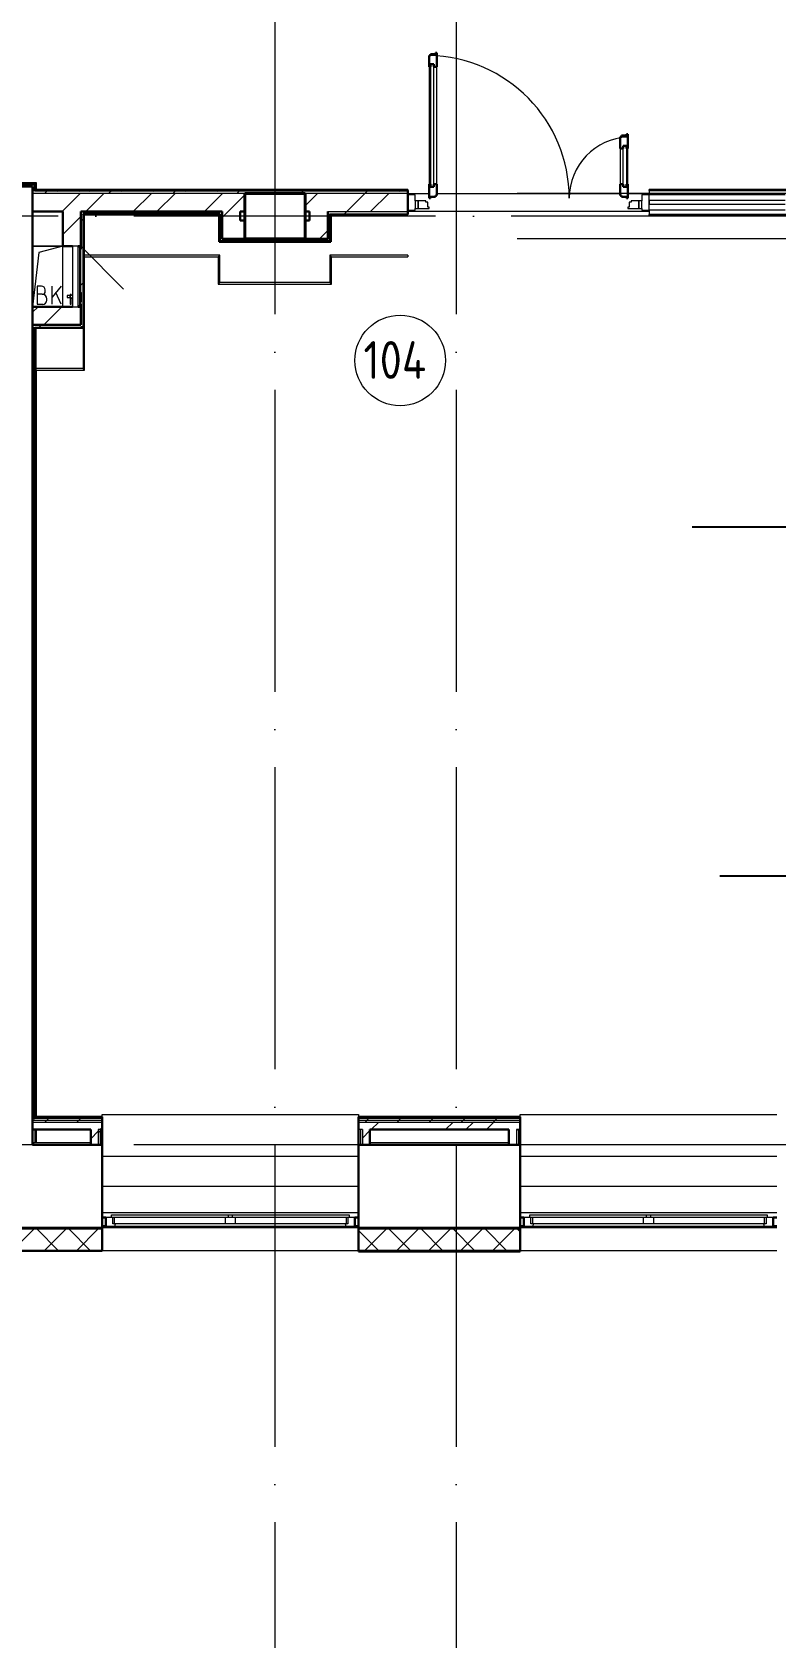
# Model space of a CAD drawing. Header units: millimetres. Extents: x -695119 to 412940, y -249585 to 622758.
# Drawn here: x 126553 to 131480, y 57769 to 68403 of the extents above; entities that cross this region are included whole.
import ezdxf
from ezdxf import colors
from ezdxf.entities.mleader import LeaderData, LeaderLine
from ezdxf.math import Vec2, Vec3

# ---------------------------------------------------------------- set-up
doc = ezdxf.new("R2010")
doc.units = ezdxf.units.MM
doc.linetypes.add('ADSK_Линия сетки', pattern=[25, 20, -2.5, 0, -2.5])
doc.linetypes.add('ADSK_Сверху', pattern=[450, 300, -150])
for name, color, linetype, lineweight in [('_ Окна', 252, 'Continuous', 30), ('Витраж', 252, 'Continuous', 9), ('Двери', 8, 'Continuous', 9), ('Линии', 7, 'Continuous', 9), ('Марки помещений', 8, 'Continuous', 20), ('Несущие колонны', 252, 'Continuous', 18), ('Оборудование', 8, 'Continuous', 18), ('Ограждение', 8, 'Continuous', 9), ('Окна', 252, 'Continuous', 9), ('Оси', 252, 'Continuous', 9), ('Панели витража', 8, 'Continuous', 9), ('Перекрытие', 252, 'Continuous', 18), ('Стены внутренние', 252, 'Continuous', 18), ('Стены наружные', 252, 'Continuous', 18), ('Стены штриховка', 7, 'Continuous', 9), ('ТХ Текст', 251, 'Continuous', 0)]:
    doc.layers.add(name, color=color, linetype=linetype, lineweight=lineweight)
doc.layers.add('Двери открывание', color=7, linetype='Continuous', lineweight=9, true_color=0xc0c0c0)
doc.styles.add('GOST Common_3', font='', dxfattribs={"height": 3.5})
doc.styles.add('Mipgost_5', font='', dxfattribs={"height": 250})
doc.styles.get('GOST Common_3').set_extended_font_data('GOST type B')
doc.styles.get('Mipgost_5').set_extended_font_data('Mipgost')
pattern_1 = [(0, (-32121.8, 98), (0, 600), []), (90, (-32121.8, 98), (-600, 4e-14), [])]

# ---------------------------------------------------------------- blocks, each defined once
blk = doc.blocks.new('1 этаж')
at = {"layer": 'Ограждение', "true_color": 0x636466}
h = blk.add_hatch(dxfattribs=at)
h.set_pattern_fill('FP_26', color=251, style=0, pattern_type=2)
h.set_pattern_definition(pattern_1)
h.paths.add_polyline_path([(-48243, -13777), (-48238, -13772), (-54473, -13772), (-54473, -13777), (-48248, -13777)])
h = blk.add_hatch(dxfattribs=at)
h.set_pattern_fill('FP_25', color=251, style=0, pattern_type=2)
h.set_pattern_definition(pattern_1)
h.paths.add_polyline_path([(-45960, -13822), (-45778, -13822), (-45778, -13817), (-48238, -13817), (-48243, -13822), (-46678, -13822)])
h = blk.add_hatch(dxfattribs=at)
h.set_pattern_fill('FP_25', color=251, style=0, pattern_type=2)
h.set_pattern_definition(pattern_1)
h.paths.add_polyline_path([(-40735, -13827), (-40735, -13817), (-44178, -13817), (-44178, -13822), (-40740, -13822), (-40740, -13827)])
at = {"color": 251, "lineweight": 18, "true_color": 0x636466}
for p, q in [((-48063, -14192), (-48263, -14192)), ((-48063, -14192), (-48263, -14192)), ((-48221, -14233), (-48263, -14592)), ((-48063, -14192), (-48221, -14233)), ((-48203, -14456), (-48233, -14456)), ((-48233, -14456), (-48233, -14576)), ((-48073, -14456), (-48133, -14528)), ((-48133, -14576), (-48133, -14456)), ((-48199, -14510), (-48233, -14510)), ((-48179, -14490), (-48179, -14480)), ((-48169, -14550), (-48169, -14540)), ((-48073, -14576), (-48109, -14499)), ((-48233, -14576), (-48196, -14576))]:
    blk.add_line(p, q, dxfattribs=at)
for centre, radius, start, end in [((-48203, -14480), 23.3, 0, 90), ((-48199, -14490), 20, 270, 0), ((-48199, -14540), 30, 0, 90), ((-48196, -14550), 26.7, 270, 0)]:
    blk.add_arc(centre, radius, start, end, dxfattribs=at)
at = {"layer": '_ Окна', "color": 251, "true_color": 0x636466}
for p, q in [((-47778, -20624), (-47803, -20624)), ((-47778, -20682), (-47778, -20624)), ((-46103, -20624), (-46128, -20624)), ((-46128, -20624), (-46128, -20682)), ((-45008, -20624), (-45033, -20624)), ((-45008, -20682), (-45008, -20624)), ((-43333, -20624), (-43358, -20624)), ((-43358, -20624), (-43358, -20682)), ((-47803, -20682), (-47778, -20682)), ((-46128, -20682), (-46103, -20682)), ((-45033, -20682), (-45008, -20682)), ((-43358, -20682), (-43333, -20682))]:
    blk.add_line(p, q, dxfattribs=at)
at = {"layer": '_ Окна', "color": 251, "lineweight": 18, "true_color": 0x636466}
for p, q in [((-47740, -20624), (-47778, -20624)), ((-47778, -20624), (-47778, -20682)), ((-47732, -20665), (-47732, -20624)), ((-46174, -20624), (-46174, -20665)), ((-46128, -20624), (-46166, -20624)), ((-46128, -20682), (-46128, -20624)), ((-44970, -20624), (-45008, -20624)), ((-45008, -20624), (-45008, -20682)), ((-44962, -20665), (-44962, -20624)), ((-43404, -20624), (-43404, -20665)), ((-43358, -20624), (-43396, -20624)), ((-43358, -20682), (-43358, -20624)), ((-47778, -20682), (-47718, -20682)), ((-47720, -20665), (-47732, -20665)), ((-47718, -20682), (-47714, -20665)), ((-46192, -20665), (-46187, -20682)), ((-46187, -20682), (-46128, -20682)), ((-46174, -20665), (-46186, -20665)), ((-45008, -20682), (-44948, -20682)), ((-44950, -20665), (-44962, -20665)), ((-44948, -20682), (-44944, -20665)), ((-43422, -20665), (-43417, -20682)), ((-43417, -20682), (-43358, -20682)), ((-43404, -20665), (-43416, -20665))]:
    blk.add_line(p, q, dxfattribs=at)
at = {"layer": 'Витраж', "color": 251, "lineweight": 18, "true_color": 0x636466}
for p, q in [((-45728, -13852), (-45778, -13852)), ((-45778, -13852), (-45778, -13952)), ((-45728, -13892), (-45728, -13852)), ((-45778, -13952), (-45728, -13952)), ((-45728, -13952), (-45728, -13942))]:
    blk.add_line(p, q, dxfattribs=at)
at = {"layer": 'Витраж', "color": 251, "lineweight": 18, "true_color": 0x636466, "extrusion": (0, 0, -1)}
for p, q in [((-44178, -13852), (-44228, -13852)), ((-44228, -13852), (-44228, -13892)), ((-44178, -13952), (-44178, -13852)), ((-44228, -13942), (-44228, -13952)), ((-44228, -13952), (-44178, -13952))]:
    blk.add_line(p, q, dxfattribs=at)
at = {"layer": 'Витраж', "color": 251, "true_color": 0x636466}
for p, q in [((-43278, -13852), (-44178, -13852)), ((-43278, -13952), (-44178, -13952))]:
    blk.add_line(p, q, dxfattribs=at)
at = {"layer": 'Двери', "color": 251, "lineweight": 30, "true_color": 0x636466}
for p, q in [((-45628, -12928), (-45636, -12928)), ((-45636, -12928), (-45636, -13004)), ((-45594, -12919), (-45628, -12919)), ((-45628, -12919), (-45628, -12928)), ((-45586, -12910), (-45594, -12910)), ((-45594, -12910), (-45594, -12919)), ((-45586, -13004), (-45586, -12910)), ((-45627, -13004), (-45636, -13004)), ((-45627, -12986), (-45627, -13004)), ((-45606, -12986), (-45627, -12986)), ((-45606, -13004), (-45606, -12986)), ((-45586, -13004), (-45606, -13004)), ((-44362, -13468), (-44370, -13468)), ((-44370, -13468), (-44370, -13544)), ((-44328, -13459), (-44362, -13459)), ((-44362, -13459), (-44362, -13468)), ((-44320, -13450), (-44328, -13450)), ((-44328, -13450), (-44328, -13459)), ((-44320, -13544), (-44320, -13450)), ((-44370, -13544), (-44350, -13544)), ((-44350, -13544), (-44350, -13526)), ((-44350, -13526), (-44329, -13526)), ((-44329, -13526), (-44329, -13544)), ((-44329, -13544), (-44320, -13544)), ((-45636, -13780), (-45636, -13874)), ((-45627, -13780), (-45636, -13780)), ((-45627, -13798), (-45627, -13780)), ((-45606, -13798), (-45627, -13798)), ((-45606, -13780), (-45606, -13798)), ((-45586, -13780), (-45606, -13780)), ((-45586, -13856), (-45586, -13780)), ((-44370, -13780), (-44370, -13856)), ((-44370, -13780), (-44350, -13780)), ((-44350, -13780), (-44350, -13798)), ((-44350, -13798), (-44329, -13798)), ((-44329, -13780), (-44320, -13780)), ((-44329, -13798), (-44329, -13780)), ((-44320, -13874), (-44320, -13780)), ((-45636, -13874), (-45628, -13874)), ((-45628, -13874), (-45628, -13865)), ((-45628, -13865), (-45594, -13865)), ((-45594, -13865), (-45594, -13856)), ((-45594, -13856), (-45586, -13856)), ((-44370, -13856), (-44362, -13856)), ((-44362, -13856), (-44362, -13865)), ((-44362, -13865), (-44328, -13865)), ((-44328, -13865), (-44328, -13874)), ((-44328, -13874), (-44320, -13874))]:
    blk.add_line(p, q, dxfattribs=at)
at = {"layer": 'Двери', "color": 251, "true_color": 0x636466}
for p, q in [((-45636, -13004), (-45636, -13780)), ((-45627, -12986), (-45627, -13798)), ((-45606, -12986), (-45627, -12986)), ((-45606, -13798), (-45606, -12986)), ((-45586, -13780), (-45586, -13004)), ((-44370, -13544), (-44370, -13780)), ((-44350, -13798), (-44350, -13526)), ((-44350, -13526), (-44329, -13526)), ((-44329, -13526), (-44329, -13798)), ((-44320, -13780), (-44320, -13544)), ((-45627, -13798), (-45606, -13798)), ((-44329, -13798), (-44350, -13798)), ((-45728, -13892), (-45728, -13942)), ((-45708, -13892), (-45728, -13892)), ((-45708, -13942), (-45708, -13892)), ((-45659, -13892), (-45708, -13892)), ((-45708, -13892), (-45708, -13942)), ((-45659, -13900), (-45659, -13892)), ((-45645, -13900), (-45659, -13900)), ((-45645, -13934), (-45645, -13900)), ((-44297, -13900), (-44311, -13900)), ((-44311, -13900), (-44311, -13934)), ((-44297, -13892), (-44297, -13900)), ((-44248, -13892), (-44297, -13892)), ((-44228, -13892), (-44248, -13892)), ((-44248, -13892), (-44248, -13942)), ((-44248, -13942), (-44248, -13892)), ((-44228, -13942), (-44228, -13892)), ((-45728, -13942), (-45708, -13942)), ((-45708, -13942), (-45636, -13942)), ((-45636, -13934), (-45645, -13934)), ((-45636, -13942), (-45636, -13934)), ((-44311, -13934), (-44320, -13934)), ((-44320, -13934), (-44320, -13942)), ((-44320, -13942), (-44248, -13942)), ((-44248, -13942), (-44228, -13942))]:
    blk.add_line(p, q, dxfattribs=at)
at = {"layer": 'Двери открывание', "color": 251, "true_color": 0x636466}
for centre, radius, start, end in [((-45654, -13874), 946, 0, 88.9097), ((-44302, -13874), 406, 92.541, 180)]:
    blk.add_arc(centre, radius, start, end, dxfattribs=at)
at = {"layer": 'Линии', "color": 251, "linetype": 'ADSK_Сверху', "ltscale": 100, "true_color": 0x636466}
for p, q in [((-15053, -13842), (-48263, -13842)), ((-15053, -14142), (-48263, -14142))]:
    blk.add_line(p, q, dxfattribs=at)
at = {"layer": 'Марки помещений', "color": 251, "true_color": 0x636466}
blk.add_circle((-45828, -14948), 300, dxfattribs=at)
at = {"layer": 'Несущие колонны', "color": 251, "lineweight": 40, "true_color": 0x636466}
for p, q in [((-46858, -13842), (-46458, -13842)), ((-46858, -14142), (-46858, -13842)), ((-46458, -13842), (-46858, -13842)), ((-46458, -13842), (-46458, -14142)), ((-46858, -13962), (-46858, -14142)), ((-46458, -14142), (-46458, -13962)), ((-46458, -14142), (-46858, -14142)), ((-46858, -14142), (-46458, -14142))]:
    blk.add_line(p, q, dxfattribs=at)
at = {"layer": 'Несущие колонны', "color": 251, "true_color": 0x636466}
for p, q in [((-46858, -13842), (-46858, -13962)), ((-46458, -13962), (-46458, -13842))]:
    blk.add_line(p, q, dxfattribs=at)
at = {"layer": 'Оборудование', "color": 251, "true_color": 0x636466}
for p, q in [((-47961, -14192), (-47998, -14192)), ((-47998, -14192), (-47998, -14592)), ((-47961, -14591), (-47961, -14193)), ((-47951, -14199), (-47961, -14199)), ((-47950, -14584), (-47950, -14200)), ((-47943, -14211), (-47948, -14211)), ((-47943, -14192), (-47660, -14475)), ((-47943, -14573), (-47943, -14211)), ((-48016, -14519), (-48033, -14519)), ((-48033, -14519), (-48033, -14531)), ((-48033, -14531), (-48016, -14531)), ((-48014, -14517), (-48016, -14519)), ((-48016, -14519), (-48016, -14531)), ((-48016, -14531), (-48014, -14533)), ((-47998, -14516), (-48014, -14516)), ((-48014, -14516), (-48014, -14535)), ((-48014, -14535), (-47998, -14535)), ((-48008, -14512), (-48013, -14512)), ((-48013, -14512), (-48013, -14520)), ((-48013, -14530), (-48013, -14576)), ((-48008, -14520), (-48008, -14512)), ((-48008, -14576), (-48008, -14530)), ((-47941, -14495), (-47943, -14495)), ((-47943, -14564), (-47941, -14564)), ((-47941, -14499), (-47941, -14495)), ((-47941, -14499), (-47941, -14560)), ((-47941, -14564), (-47941, -14560)), ((-48013, -14576), (-48008, -14576)), ((-47998, -14592), (-47961, -14592)), ((-47961, -14585), (-47951, -14585)), ((-47948, -14573), (-47943, -14573))]:
    blk.add_line(p, q, dxfattribs=at)
for points, knots in [([(-47961, -14193), (-47961, -14193), (-47961, -14192), (-47961, -14192), (-47961, -14192), (-47961, -14192), (-47961, -14192), (-47961, -14192), (-47961, -14192), (-47961, -14192)], [-1, -1, -1, -1, -0.833333, -0.75, -0.583333, -0.458333, -0.333333, -0.166667, 0, 0, 0, 0]), ([(-47950, -14200), (-47950, -14200), (-47950, -14199), (-47950, -14199), (-47950, -14199), (-47950, -14199), (-47950, -14199), (-47950, -14199), (-47951, -14199), (-47951, -14199), (-47951, -14199)], [-1, -1, -1, -1, -0.833333, -0.75, -0.666667, -0.583333, -0.458333, -0.333333, -0.166667, 0, 0, 0, 0]), ([(-47948, -14211), (-47948, -14211), (-47949, -14211), (-47949, -14211), (-47949, -14211), (-47949, -14210), (-47949, -14210), (-47949, -14210), (-47950, -14210), (-47950, -14210), (-47950, -14210), (-47950, -14209), (-47950, -14209)], [-1, -1, -1, -1, -0.833333, -0.75, -0.666667, -0.583333, -0.5, -0.416667, -0.333333, -0.25, -0.166667, 0, 0, 0, 0]), ([(-47961, -14592), (-47961, -14592), (-47961, -14592), (-47961, -14592), (-47961, -14592), (-47961, -14591), (-47961, -14591), (-47961, -14591), (-47961, -14591), (-47961, -14591)], [0, 0, 0, 0, 0.166667, 0.333333, 0.458333, 0.583333, 0.708333, 0.833333, 1, 1, 1, 1]), ([(-47951, -14585), (-47951, -14585), (-47951, -14585), (-47950, -14585), (-47950, -14584), (-47950, -14584), (-47950, -14584), (-47950, -14584), (-47950, -14584), (-47950, -14584), (-47950, -14584)], [0, 0, 0, 0, 0.166667, 0.333333, 0.458333, 0.583333, 0.666667, 0.75, 0.833333, 1, 1, 1, 1]), ([(-47950, -14574), (-47950, -14574), (-47950, -14574), (-47950, -14574), (-47950, -14573), (-47949, -14573), (-47949, -14573), (-47949, -14573), (-47949, -14573), (-47949, -14573), (-47949, -14573), (-47948, -14573), (-47948, -14573)], [0, 0, 0, 0, 0.166667, 0.25, 0.333333, 0.416667, 0.5, 0.583333, 0.666667, 0.75, 0.833333, 1, 1, 1, 1])]:
    blk.add_open_spline(points, degree=3, knots=knots, dxfattribs=at)
at = {"layer": 'Ограждение', "color": 251, "true_color": 0x636466}
for p, q in [((-48238, -13772), (-54473, -13772)), ((-48238, -13772), (-48243, -13777)), ((-48238, -13817), (-48243, -13822)), ((-48238, -13817), (-48238, -13772)), ((-45778, -13817), (-48238, -13817)), ((-45778, -13817), (-45778, -13822)), ((-44178, -13822), (-44178, -13817)), ((-40735, -13817), (-44178, -13817)), ((-44178, -13987), (-44178, -13982)), ((-44178, -13987), (-41033, -13987)), ((-47023, -14252), (-47923, -14252)), ((-47918, -14262), (-47923, -14257)), ((-47918, -15012), (-47918, -14262)), ((-47918, -14262), (-47033, -14262)), ((-47033, -14262), (-47023, -14252)), ((-47033, -14262), (-47033, -14442)), ((-47023, -14432), (-47023, -14252)), ((-46283, -14262), (-46293, -14252)), ((-46293, -14252), (-46293, -14432)), ((-45778, -14252), (-46293, -14252)), ((-46283, -14442), (-46283, -14262)), ((-46283, -14262), (-45778, -14262)), ((-45778, -14252), (-45778, -14262)), ((-47033, -14442), (-47023, -14432)), ((-47033, -14442), (-46283, -14442)), ((-46293, -14432), (-47023, -14432)), ((-46283, -14442), (-46293, -14432)), ((-47928, -14732), (-47928, -15002)), ((-47928, -15002), (-48243, -15002)), ((-48238, -15012), (-48243, -15007)), ((-48238, -19957), (-48238, -15012)), ((-48238, -15012), (-47918, -15012)), ((-47918, -15012), (-47928, -15002)), ((-47803, -19957), (-47803, -19942)), ((-47803, -19942), (-46103, -19942)), ((-46103, -19942), (-46103, -19957)), ((-45033, -19957), (-45033, -19942)), ((-45033, -19942), (-43333, -19942)), ((-48248, -20042), (-48248, -20127)), ((-48238, -20127), (-48238, -20042)), ((-47803, -20217), (-46103, -20217)), ((-45033, -20217), (-43333, -20217)), ((-47803, -20417), (-46103, -20417)), ((-45033, -20417), (-43333, -20417)), ((-47803, -20592), (-46103, -20592)), ((-45033, -20592), (-43333, -20592))]:
    blk.add_line(p, q, dxfattribs=at)
at = {"layer": 'Окна', "color": 251, "true_color": 0x636466}
for p, q in [((-47740, -20607), (-46968, -20607)), ((-47740, -20624), (-47740, -20607)), ((-46968, -20624), (-47740, -20624)), ((-47720, -20665), (-47720, -20624)), ((-46988, -20624), (-46988, -20665)), ((-46968, -20607), (-46938, -20607)), ((-46968, -20607), (-46968, -20624)), ((-46938, -20624), (-46968, -20624)), ((-46938, -20607), (-46166, -20607)), ((-46938, -20624), (-46938, -20607)), ((-46166, -20624), (-46938, -20624)), ((-46918, -20665), (-46918, -20624)), ((-46186, -20624), (-46186, -20665)), ((-46166, -20607), (-46166, -20624)), ((-44970, -20607), (-44198, -20607)), ((-44970, -20624), (-44970, -20607)), ((-44198, -20624), (-44970, -20624)), ((-44950, -20665), (-44950, -20624)), ((-44218, -20624), (-44218, -20665)), ((-44198, -20607), (-44168, -20607)), ((-44198, -20607), (-44198, -20624)), ((-44168, -20624), (-44198, -20624)), ((-44168, -20607), (-43396, -20607)), ((-44168, -20624), (-44168, -20607)), ((-43396, -20624), (-44168, -20624)), ((-44148, -20665), (-44148, -20624)), ((-43416, -20624), (-43416, -20665)), ((-43396, -20607), (-43396, -20624)), ((-46988, -20665), (-47720, -20665)), ((-47718, -20682), (-46187, -20682)), ((-46918, -20665), (-46988, -20665)), ((-46186, -20665), (-46918, -20665)), ((-44218, -20665), (-44950, -20665)), ((-44948, -20682), (-43417, -20682)), ((-44148, -20665), (-44218, -20665)), ((-43416, -20665), (-44148, -20665))]:
    blk.add_line(p, q, dxfattribs=at)
at = {"layer": 'Оси', "color": 251, "linetype": 'ADSK_Линия сетки', "ltscale": 100, "true_color": 0x636466}
for p, q in [((-46658, -2642), (-46658, -33768)), ((-45458, -2642), (-45458, -33768)), ((4409, -13992), (-72530, -13992)), ((4409, -20142), (-72530, -20142))]:
    blk.add_line(p, q, dxfattribs=at)
at = {"layer": 'Панели витража', "color": 251, "lineweight": 18, "true_color": 0x636466}
for p, q in [((-43278, -13889), (-44178, -13889)), ((-44178, -13889), (-44178, -13914)), ((-44178, -13914), (-43278, -13914))]:
    blk.add_line(p, q, dxfattribs=at)
at = {"layer": 'Перекрытие', "color": 251, "ltscale": 100, "true_color": 0x636466}
for p, q in [((-45778, -13842), (-45636, -13842)), ((-45586, -13842), (-44370, -13842)), ((-44320, -13842), (-44178, -13842)), ((-48263, -14192), (-48063, -14192))]:
    blk.add_line(p, q, dxfattribs=at)
at = {"layer": 'Стены внутренние', "color": 251, "lineweight": 30, "true_color": 0x636466}
for p, q in [((-48263, -13797), (-48653, -13797)), ((-48263, -14592), (-48263, -13962)), ((-48268, -17627), (-48263, -17627)), ((-48263, -18577), (-48268, -18577)), ((-48263, -20142), (-48263, -20042)), ((-47878, -20142), (-48263, -20142)), ((-47803, -20692), (-47803, -20142)), ((-46103, -20142), (-46103, -20692)), ((-45108, -20142), (-46028, -20142)), ((-45033, -20692), (-45033, -20142)), ((-48923, -20692), (-47803, -20692)), ((-47803, -20844), (-47803, -20702)), ((-46103, -20692), (-45033, -20692)), ((-46103, -20702), (-46103, -20844)), ((-45033, -20844), (-45033, -20702)), ((-48923, -20844), (-47803, -20844))]:
    blk.add_line(p, q, dxfattribs=at)
at = {"layer": 'Стены внутренние', "color": 251, "linetype": 'Continuous', "lineweight": 9, "true_color": 0x636466}
for p, q in [((-48395, -20842), (-48255, -20702)), ((-48093, -20842), (-48233, -20702)), ((-48183, -20842), (-48043, -20702)), ((-47881, -20842), (-48021, -20702)), ((-47970, -20842), (-47830, -20702)), ((-47803, -20708), (-47809, -20702)), ((-45972, -20842), (-46103, -20711)), ((-46061, -20842), (-45921, -20702)), ((-45760, -20842), (-45900, -20702)), ((-45849, -20842), (-45709, -20702)), ((-45547, -20842), (-45687, -20702)), ((-45637, -20842), (-45497, -20702)), ((-45335, -20842), (-45475, -20702)), ((-45425, -20842), (-45285, -20702)), ((-45123, -20842), (-45263, -20702)), ((-45213, -20842), (-45073, -20702)), ((-45033, -20720), (-45051, -20702)), ((-46032, -20842), (-46033, -20844)), ((-45777, -20844), (-45778, -20842)), ((-45190, -20844), (-45191, -20842))]:
    blk.add_line(p, q, dxfattribs=at)
at = {"layer": 'Стены внутренние', "color": 251, "true_color": 0x636466}
for p, q in [((-46103, -20692), (-47803, -20692)), ((-43333, -20692), (-45033, -20692)), ((-46103, -20844), (-47803, -20844)), ((-43333, -20844), (-45033, -20844))]:
    blk.add_line(p, q, dxfattribs=at)
at = {"layer": 'Стены наружные', "color": 251, "lineweight": 30, "true_color": 0x636466}
for p, q in [((-48243, -13777), (-54483, -13777)), ((-48248, -13782), (-48263, -13782)), ((-48263, -13797), (-48263, -13962)), ((-48248, -13827), (-48248, -13782)), ((-48243, -13822), (-48243, -13777)), ((-45778, -13822), (-48243, -13822)), ((-45778, -13982), (-45778, -13822)), ((-46858, -13842), (-46458, -13842)), ((-48263, -13962), (-48063, -13962)), ((-48063, -13962), (-48063, -14192)), ((-47943, -13962), (-47008, -13962)), ((-47943, -13962), (-47943, -14211)), ((-47928, -13977), (-47023, -13977)), ((-47928, -13982), (-47928, -13977)), ((-47923, -13982), (-47028, -13982)), ((-47923, -14732), (-47923, -13982)), ((-47028, -13982), (-47028, -14162)), ((-47023, -13977), (-47023, -14157)), ((-47008, -13962), (-47008, -14142)), ((-46888, -13962), (-46858, -13962)), ((-46888, -14022), (-46888, -13962)), ((-46858, -14022), (-46888, -14022)), ((-46858, -14142), (-46858, -14022)), ((-46458, -13962), (-46428, -13962)), ((-46428, -14022), (-46458, -14022)), ((-46458, -14022), (-46458, -14142)), ((-46428, -13962), (-46428, -14022)), ((-46308, -14142), (-46308, -13962)), ((-46293, -14157), (-46293, -13977)), ((-46288, -13982), (-45778, -13982)), ((-46288, -14162), (-46288, -13982)), ((-47008, -14142), (-46858, -14142)), ((-46858, -14142), (-46308, -14142)), ((-48063, -14192), (-47998, -14192)), ((-47961, -14192), (-47943, -14192)), ((-47028, -14162), (-46288, -14162)), ((-47023, -14157), (-46293, -14157)), ((-47998, -14592), (-48263, -14592)), ((-48263, -14592), (-48263, -20042)), ((-47943, -14592), (-47961, -14592)), ((-47943, -14573), (-47943, -14712)), ((-48263, -14712), (-47943, -14712)), ((-48248, -19962), (-48248, -14727)), ((-48243, -14732), (-47923, -14732)), ((-48243, -19957), (-48243, -14732)), ((-47943, -14727), (-47928, -14727)), ((-48263, -19967), (-48248, -19967)), ((-48243, -19962), (-48248, -19962)), ((-47803, -19957), (-48243, -19957)), ((-47803, -20142), (-47803, -19957)), ((-46103, -19957), (-46103, -20142)), ((-45033, -19957), (-46103, -19957)), ((-45033, -20142), (-45033, -19957)), ((-48263, -20042), (-47878, -20042)), ((-47878, -20042), (-47878, -20142)), ((-46028, -20042), (-45108, -20042)), ((-46028, -20142), (-46028, -20042)), ((-45108, -20042), (-45108, -20142)), ((-47878, -20142), (-47803, -20142)), ((-46103, -20142), (-46028, -20142)), ((-45108, -20142), (-45033, -20142)), ((-47803, -20702), (-47803, -20692)), ((-46103, -20692), (-46103, -20702)), ((-45033, -20702), (-45033, -20692)), ((-45033, -20844), (-46103, -20844)), ((-46103, -20844), (-46103, -20849)), ((-46103, -20849), (-45033, -20849)), ((-45033, -20849), (-45033, -20844))]:
    blk.add_line(p, q, dxfattribs=at)
at = {"layer": 'Стены наружные', "color": 251, "linetype": 'Continuous', "lineweight": 9, "true_color": 0x636466}
for p, q in [((-48264, -13782), (-48259, -13777)), ((-48239, -13827), (-48234, -13822)), ((-48168, -13827), (-48163, -13822)), ((-48097, -13827), (-48092, -13822)), ((-48026, -13827), (-48021, -13822)), ((-47956, -13827), (-47951, -13822)), ((-47885, -13827), (-47880, -13822)), ((-47814, -13827), (-47809, -13822)), ((-47744, -13827), (-47739, -13822)), ((-47673, -13827), (-47668, -13822)), ((-47602, -13827), (-47597, -13822)), ((-47531, -13827), (-47526, -13822)), ((-47461, -13827), (-47456, -13822)), ((-47390, -13827), (-47385, -13822)), ((-47319, -13827), (-47314, -13822)), ((-47249, -13827), (-47244, -13822)), ((-47178, -13827), (-47173, -13822)), ((-47107, -13827), (-47102, -13822)), ((-47037, -13827), (-47032, -13822)), ((-46966, -13827), (-46961, -13822)), ((-46895, -13827), (-46890, -13822)), ((-46824, -13827), (-46819, -13822)), ((-46754, -13827), (-46749, -13822)), ((-46683, -13827), (-46678, -13822)), ((-46612, -13827), (-46607, -13822)), ((-46542, -13827), (-46537, -13822)), ((-46471, -13827), (-46466, -13822)), ((-46400, -13827), (-46395, -13822)), ((-46329, -13827), (-46324, -13822)), ((-46259, -13827), (-46254, -13822)), ((-46188, -13827), (-46183, -13822)), ((-46117, -13827), (-46112, -13822)), ((-46047, -13827), (-46042, -13822)), ((-45976, -13827), (-45971, -13822)), ((-45905, -13827), (-45900, -13822)), ((-45834, -13827), (-45829, -13822)), ((-48263, -13843), (-48262, -13842)), ((-48183, -13842), (-48168, -13827)), ((-48067, -13962), (-47947, -13842)), ((-47910, -13962), (-47790, -13842)), ((-47759, -13842), (-47744, -13827)), ((-47596, -13962), (-47476, -13842)), ((-47439, -13962), (-47319, -13842)), ((-47334, -13842), (-47319, -13827)), ((-47124, -13962), (-47004, -13842)), ((-46967, -13962), (-46858, -13852)), ((-46910, -13842), (-46895, -13827)), ((-46486, -13842), (-46471, -13827)), ((-46458, -13924), (-46376, -13842)), ((-46182, -13962), (-46062, -13842)), ((-46062, -13842), (-46047, -13827)), ((-46024, -13962), (-45904, -13842)), ((-48063, -14114), (-47943, -13994)), ((-47943, -14026), (-47928, -14011)), ((-47928, -14011), (-47923, -14006)), ((-47899, -13982), (-47894, -13977)), ((-47894, -13977), (-47879, -13962)), ((-47828, -13982), (-47823, -13977)), ((-47757, -13982), (-47752, -13977)), ((-47686, -13982), (-47681, -13977)), ((-47616, -13982), (-47611, -13977)), ((-47545, -13982), (-47540, -13977)), ((-47474, -13982), (-47469, -13977)), ((-47469, -13977), (-47454, -13962)), ((-47404, -13982), (-47399, -13977)), ((-47333, -13982), (-47328, -13977)), ((-47262, -13982), (-47257, -13977)), ((-47192, -13982), (-47187, -13977)), ((-47121, -13982), (-47116, -13977)), ((-47050, -13982), (-47045, -13977)), ((-47045, -13977), (-47030, -13962)), ((-47028, -14030), (-47023, -14025)), ((-47008, -14002), (-46967, -13962)), ((-46293, -14002), (-46288, -13997)), ((-46272, -13982), (-46267, -13977)), ((-46202, -13982), (-46197, -13977)), ((-46197, -13977), (-46182, -13962)), ((-46131, -13982), (-46126, -13977)), ((-46060, -13982), (-46055, -13977)), ((-45989, -13982), (-45984, -13977)), ((-45919, -13982), (-45914, -13977)), ((-45848, -13982), (-45843, -13977)), ((-47928, -14082), (-47923, -14077)), ((-47028, -14101), (-47023, -14096)), ((-46801, -14157), (-46786, -14142)), ((-46377, -14157), (-46362, -14142)), ((-46362, -14142), (-46308, -14088)), ((-46308, -14088), (-46293, -14073)), ((-46293, -14073), (-46288, -14068)), ((-46293, -14144), (-46288, -14139)), ((-47928, -14152), (-47923, -14147)), ((-47928, -14223), (-47923, -14218)), ((-47018, -14162), (-47013, -14157)), ((-46947, -14162), (-46942, -14157)), ((-46877, -14162), (-46872, -14157)), ((-46806, -14162), (-46801, -14157)), ((-46735, -14162), (-46730, -14157)), ((-46664, -14162), (-46659, -14157)), ((-46594, -14162), (-46589, -14157)), ((-46523, -14162), (-46518, -14157)), ((-46452, -14162), (-46447, -14157)), ((-46382, -14162), (-46377, -14157)), ((-46311, -14162), (-46306, -14157)), ((-47928, -14294), (-47923, -14289)), ((-47943, -14450), (-47928, -14435)), ((-47928, -14364), (-47923, -14359)), ((-47928, -14435), (-47923, -14430)), ((-47928, -14506), (-47923, -14501)), ((-48263, -14629), (-48226, -14592)), ((-48189, -14712), (-48069, -14592)), ((-47928, -14577), (-47923, -14572)), ((-47928, -14647), (-47923, -14642)), ((-48263, -14770), (-48248, -14755)), ((-48248, -14755), (-48243, -14750)), ((-48224, -14732), (-48219, -14727)), ((-48219, -14727), (-48204, -14712)), ((-48154, -14732), (-48149, -14727)), ((-48083, -14732), (-48078, -14727)), ((-48012, -14732), (-48007, -14727)), ((-47942, -14732), (-47937, -14727)), ((-47928, -14718), (-47923, -14713)), ((-48248, -14826), (-48243, -14821)), ((-48248, -14897), (-48243, -14892)), ((-48248, -14967), (-48243, -14962)), ((-48248, -15038), (-48243, -15033)), ((-48263, -15194), (-48248, -15179)), ((-48248, -15109), (-48243, -15104)), ((-48248, -15179), (-48243, -15174)), ((-48248, -15250), (-48243, -15245)), ((-48248, -15321), (-48243, -15316)), ((-48248, -15392), (-48243, -15387)), ((-48248, -15462), (-48243, -15457)), ((-48263, -15619), (-48248, -15604)), ((-48248, -15533), (-48243, -15528)), ((-48248, -15604), (-48243, -15599)), ((-48248, -15674), (-48243, -15669)), ((-48248, -15745), (-48243, -15740)), ((-48248, -15816), (-48243, -15811)), ((-48248, -15887), (-48243, -15882)), ((-48263, -16043), (-48248, -16028)), ((-48248, -15957), (-48243, -15952)), ((-48248, -16028), (-48243, -16023)), ((-48248, -16099), (-48243, -16094)), ((-48248, -16169), (-48243, -16164)), ((-48248, -16240), (-48243, -16235)), ((-48248, -16311), (-48243, -16306)), ((-48248, -16382), (-48243, -16377)), ((-48263, -16467), (-48248, -16452)), ((-48248, -16452), (-48243, -16447)), ((-48248, -16523), (-48243, -16518)), ((-48248, -16594), (-48243, -16589)), ((-48248, -16664), (-48243, -16659)), ((-48248, -16735), (-48243, -16730)), ((-48248, -16806), (-48243, -16801)), ((-48263, -16892), (-48248, -16877)), ((-48248, -16877), (-48243, -16872)), ((-48248, -16947), (-48243, -16942)), ((-48248, -17018), (-48243, -17013)), ((-48248, -17089), (-48243, -17084)), ((-48248, -17159), (-48243, -17154)), ((-48248, -17230), (-48243, -17225)), ((-48263, -17316), (-48248, -17301)), ((-48248, -17301), (-48243, -17296)), ((-48248, -17371), (-48243, -17366)), ((-48248, -17442), (-48243, -17437)), ((-48248, -17513), (-48243, -17508)), ((-48248, -17584), (-48243, -17579)), ((-48248, -17654), (-48243, -17649)), ((-48263, -17740), (-48248, -17725)), ((-48248, -17725), (-48243, -17720)), ((-48248, -17796), (-48243, -17791)), ((-48248, -17866), (-48243, -17861)), ((-48248, -17937), (-48243, -17932)), ((-48248, -18008), (-48243, -18003)), ((-48248, -18079), (-48243, -18074)), ((-48263, -18164), (-48248, -18149)), ((-48248, -18149), (-48243, -18144)), ((-48248, -18220), (-48243, -18215)), ((-48248, -18291), (-48243, -18286)), ((-48248, -18361), (-48243, -18356)), ((-48248, -18432), (-48243, -18427)), ((-48248, -18503), (-48243, -18498)), ((-48263, -18589), (-48248, -18574)), ((-48248, -18574), (-48243, -18569)), ((-48248, -18644), (-48243, -18639)), ((-48248, -18715), (-48243, -18710)), ((-48248, -18786), (-48243, -18781)), ((-48248, -18856), (-48243, -18851)), ((-48248, -18927), (-48243, -18922)), ((-48263, -19013), (-48248, -18998)), ((-48248, -18998), (-48243, -18993)), ((-48248, -19069), (-48243, -19064)), ((-48248, -19139), (-48243, -19134)), ((-48248, -19210), (-48243, -19205)), ((-48248, -19281), (-48243, -19276)), ((-48248, -19351), (-48243, -19346)), ((-48263, -19437), (-48248, -19422)), ((-48248, -19422), (-48243, -19417)), ((-48248, -19493), (-48243, -19488)), ((-48248, -19564), (-48243, -19559)), ((-48248, -19634), (-48243, -19629)), ((-48248, -19705), (-48243, -19700)), ((-48248, -19776), (-48243, -19771)), ((-48263, -19861), (-48248, -19846)), ((-48248, -19846), (-48243, -19841)), ((-48263, -19995), (-48260, -19992)), ((-48248, -19917), (-48243, -19912)), ((-48222, -19962), (-48217, -19957)), ((-48181, -19992), (-48169, -19979)), ((-48169, -19979), (-48156, -19967)), ((-48151, -19962), (-48146, -19957)), ((-48080, -19962), (-48075, -19957)), ((-48010, -19962), (-48005, -19957)), ((-47969, -19992), (-47956, -19979)), ((-47956, -19979), (-47944, -19967)), ((-47944, -19967), (-47939, -19962)), ((-47939, -19962), (-47934, -19957)), ((-47868, -19962), (-47863, -19957)), ((-46100, -19962), (-46095, -19957)), ((-46060, -19992), (-46047, -19979)), ((-46047, -19979), (-46035, -19967)), ((-46030, -19962), (-46025, -19957)), ((-46020, -20042), (-45970, -19992)), ((-45959, -19962), (-45954, -19957)), ((-45888, -19962), (-45883, -19957)), ((-45848, -19992), (-45835, -19979)), ((-45835, -19979), (-45823, -19967)), ((-45823, -19967), (-45818, -19962)), ((-45818, -19962), (-45813, -19957)), ((-45747, -19962), (-45742, -19957)), ((-45676, -19962), (-45671, -19957)), ((-45635, -19992), (-45623, -19979)), ((-45623, -19979), (-45610, -19967)), ((-45605, -19962), (-45600, -19957)), ((-45535, -19962), (-45530, -19957)), ((-45527, -20042), (-45477, -19992)), ((-45464, -19962), (-45459, -19957)), ((-45423, -19992), (-45411, -19979)), ((-45411, -19979), (-45398, -19967)), ((-45398, -19967), (-45393, -19962)), ((-45393, -19962), (-45388, -19957)), ((-45392, -20042), (-45342, -19992)), ((-45323, -19962), (-45318, -19957)), ((-45257, -20042), (-45207, -19992)), ((-45252, -19962), (-45247, -19957)), ((-45211, -19992), (-45199, -19979)), ((-45199, -19979), (-45186, -19967)), ((-45181, -19962), (-45176, -19957)), ((-45110, -19962), (-45105, -19957)), ((-45040, -19962), (-45035, -19957)), ((-47878, -20103), (-47828, -20053)), ((-47828, -20063), (-47815, -20050)), ((-47817, -20042), (-47803, -20028)), ((-47815, -20050), (-47807, -20042)), ((-46078, -20099), (-46028, -20049)), ((-45058, -20050), (-45049, -20042)), ((-46033, -20844), (-46036, -20849)), ((-45776, -20845), (-45777, -20844)), ((-45187, -20849), (-45190, -20844))]:
    blk.add_line(p, q, dxfattribs=at)
at = {"layer": 'Стены наружные', "color": 251, "true_color": 0x636466}
for p, q in [((-44178, -13822), (-44178, -13852)), ((-44178, -13822), (-41328, -13822)), ((-46858, -13962), (-46858, -13842)), ((-46458, -13842), (-46458, -13962)), ((-45778, -13842), (-45636, -13842)), ((-45586, -13842), (-44370, -13842)), ((-44320, -13842), (-44178, -13842)), ((-44178, -13962), (-45778, -13962)), ((-44178, -13952), (-44178, -13982)), ((-41328, -13982), (-44178, -13982)), ((-48063, -14592), (-48063, -14192)), ((-48255, -20127), (-47878, -20127)), ((-48255, -20142), (-48255, -20127)), ((-46028, -20127), (-45108, -20127))]:
    blk.add_line(p, q, dxfattribs=at)
at = {"layer": 'Стены штриховка', "color": 251, "true_color": 0x636466}
for p, q in [((-54483, -13782), (-48263, -13782)), ((-46858, -13842), (-48263, -13842)), ((-45778, -13827), (-48248, -13827)), ((-45778, -13842), (-46458, -13842)), ((-47928, -14727), (-47928, -13982)), ((-46308, -13962), (-45778, -13962)), ((-46293, -13977), (-45778, -13977)), ((-48248, -14727), (-47943, -14727)), ((-48263, -19979), (-47803, -19979)), ((-48263, -19992), (-47803, -19992)), ((-48248, -19967), (-47803, -19967)), ((-47803, -19962), (-48243, -19962)), ((-45033, -19962), (-46103, -19962)), ((-46103, -19967), (-45033, -19967)), ((-46103, -19979), (-45033, -19979)), ((-46103, -19992), (-45033, -19992)), ((-47803, -20042), (-47828, -20042)), ((-47828, -20042), (-47828, -20142)), ((-47815, -20042), (-47815, -20142)), ((-46078, -20042), (-46103, -20042)), ((-46090, -20042), (-46090, -20142)), ((-46078, -20042), (-46078, -20142)), ((-45033, -20042), (-45058, -20042)), ((-45058, -20042), (-45058, -20142)), ((-45045, -20042), (-45045, -20142)), ((-47803, -20702), (-48923, -20702)), ((-45033, -20702), (-46103, -20702)), ((-48921, -20842), (-47805, -20842)), ((-47803, -20768), (-47805, -20768)), ((-47805, -20842), (-47805, -20768)), ((-46101, -20768), (-46103, -20768)), ((-46101, -20768), (-46101, -20842)), ((-46101, -20842), (-45035, -20842)), ((-45033, -20768), (-45035, -20768)), ((-45035, -20842), (-45035, -20768))]:
    blk.add_line(p, q, dxfattribs=at)
at = {"layer": 'Марки помещений', "color": 251, "true_color": 0x636466, "style": 'GOST Common_3', "width": 0.9}
blk.add_text('104', height=250, dxfattribs=at).set_placement((-46071, -15070))
blk = doc.blocks.new('план Новый корпус (не печатать) 2$0$_Dot')
at = {"color": 251, "linetype": 'ByBlock', "lineweight": -2}
blk.add_line((-0.5, 0), (-1, 0), dxfattribs=at)
at = {"color": 251, "linetype": 'ByBlock', "const_width": 0.5}
blk.add_lwpolyline([(-0.25, 0, 1), (0.25, 0, 1)], format="xyb", close=True, dxfattribs=at)

msp = doc.modelspace()

# ---------------------------------------------------------------- block references
msp.add_blockref('1 этаж', (174819.19, 81176.937))

# ---------------------------------------------------------------- next in the draw order: leaders
at = {"layer": 'ТХ Текст', "color": 251, "ltscale": 100}
ml = msp.add_multileader_mtext('Standard', dxfattribs=at)
ml.set_content('\\A1;3х{\\A0;\\C256;КВПнг(А)-LSLTx-5е}', color=251, style='Mipgost_5')
ml.set_leader_properties(color=251)
ml.set_arrow_properties(name='план Новый корпус (не печатать) 2$0$_Dot')
ml.build(insert=Vec2(0, 0))
ml.multileader.update_dxf_attribs({"text_left_attachment_type": 6, "text_right_attachment_type": 6, "dogleg_length": 103.837, "arrow_head_size": 10})
ctx = ml.context
ctx.base_point, ctx.char_height, ctx.arrow_head_size, ctx.landing_gap_size, ctx.plane_origin = Vec3(131752.751, 65124.993), 250, 10, 0.09, Vec3(157875.475, 93642.405)
ctx.left_attachment, ctx.right_attachment = 6, 6
notes = []
notes.append((ctx, [(1, (1, 1, 0), (134485.518, 65124.993), (-1, 0), 103.837, [(3, [(136223.718, 65489.542)], 0, [])])]))
ctx.mtext.insert, ctx.mtext.flow_direction = Vec3(131752.841, 65424.993), 5
ctx.mtext.has_bg_fill, ctx.mtext.bg_color, ctx.mtext.bg_scale_factor, ctx.mtext.bg_transparency, ctx.mtext.use_window_bg_color = 1, -1027028792, 1.5, 0, 1
ml = msp.add_multileader_mtext('Standard', dxfattribs=at)
ml.set_content('\\A1;2 КСВВнг(А)-LSLTx 2х0,5', color=251, style='Mipgost_5')
ml.set_leader_properties(color=251)
ml.set_arrow_properties(name='план Новый корпус (не печатать) 2$0$_Dot')
ml.build(insert=Vec2(0, 0))
ml.multileader.update_dxf_attribs({"text_left_attachment_type": 6, "text_right_attachment_type": 6, "dogleg_length": 103.837, "arrow_head_size": 10})
ctx = ml.context
ctx.base_point, ctx.char_height, ctx.arrow_head_size, ctx.landing_gap_size, ctx.plane_origin = Vec3(131972.926, 62814.283), 250, 10, 0.09, Vec3(156963.745, 92493.632)
ctx.left_attachment, ctx.right_attachment = 6, 6
notes.append((ctx, [(1, (1, 1, 0), (135187.657, 62814.283), (-1, 0), 103.837, [(3, [(135468.442, 63707.635)], 0, [])])]))
ctx.mtext.insert, ctx.mtext.flow_direction = Vec3(131973.016, 63114.283), 5
ctx.mtext.has_bg_fill, ctx.mtext.bg_color, ctx.mtext.bg_scale_factor, ctx.mtext.bg_transparency, ctx.mtext.use_window_bg_color = 1, -1027028792, 1.5, 0, 1
for ctx, leaders in notes:
    for number, flags, end, landing, length, lines in leaders:
        leader = LeaderData()
        leader.index, (leader.has_last_leader_line, leader.has_dogleg_vector, leader.attachment_direction) = number, flags
        leader.last_leader_point, leader.dogleg_vector, leader.dogleg_length = Vec3(end), Vec3(landing), length
        for number, points, colour, breaks in lines:
            line = LeaderLine()
            line.index, line.vertices, line.color, line.breaks = number, Vec3.list(points), colors.encode_raw_color(colour), breaks
            leader.lines.append(line)
        ctx.leaders.append(leader)

doc.saveas('drawing.dxf')
